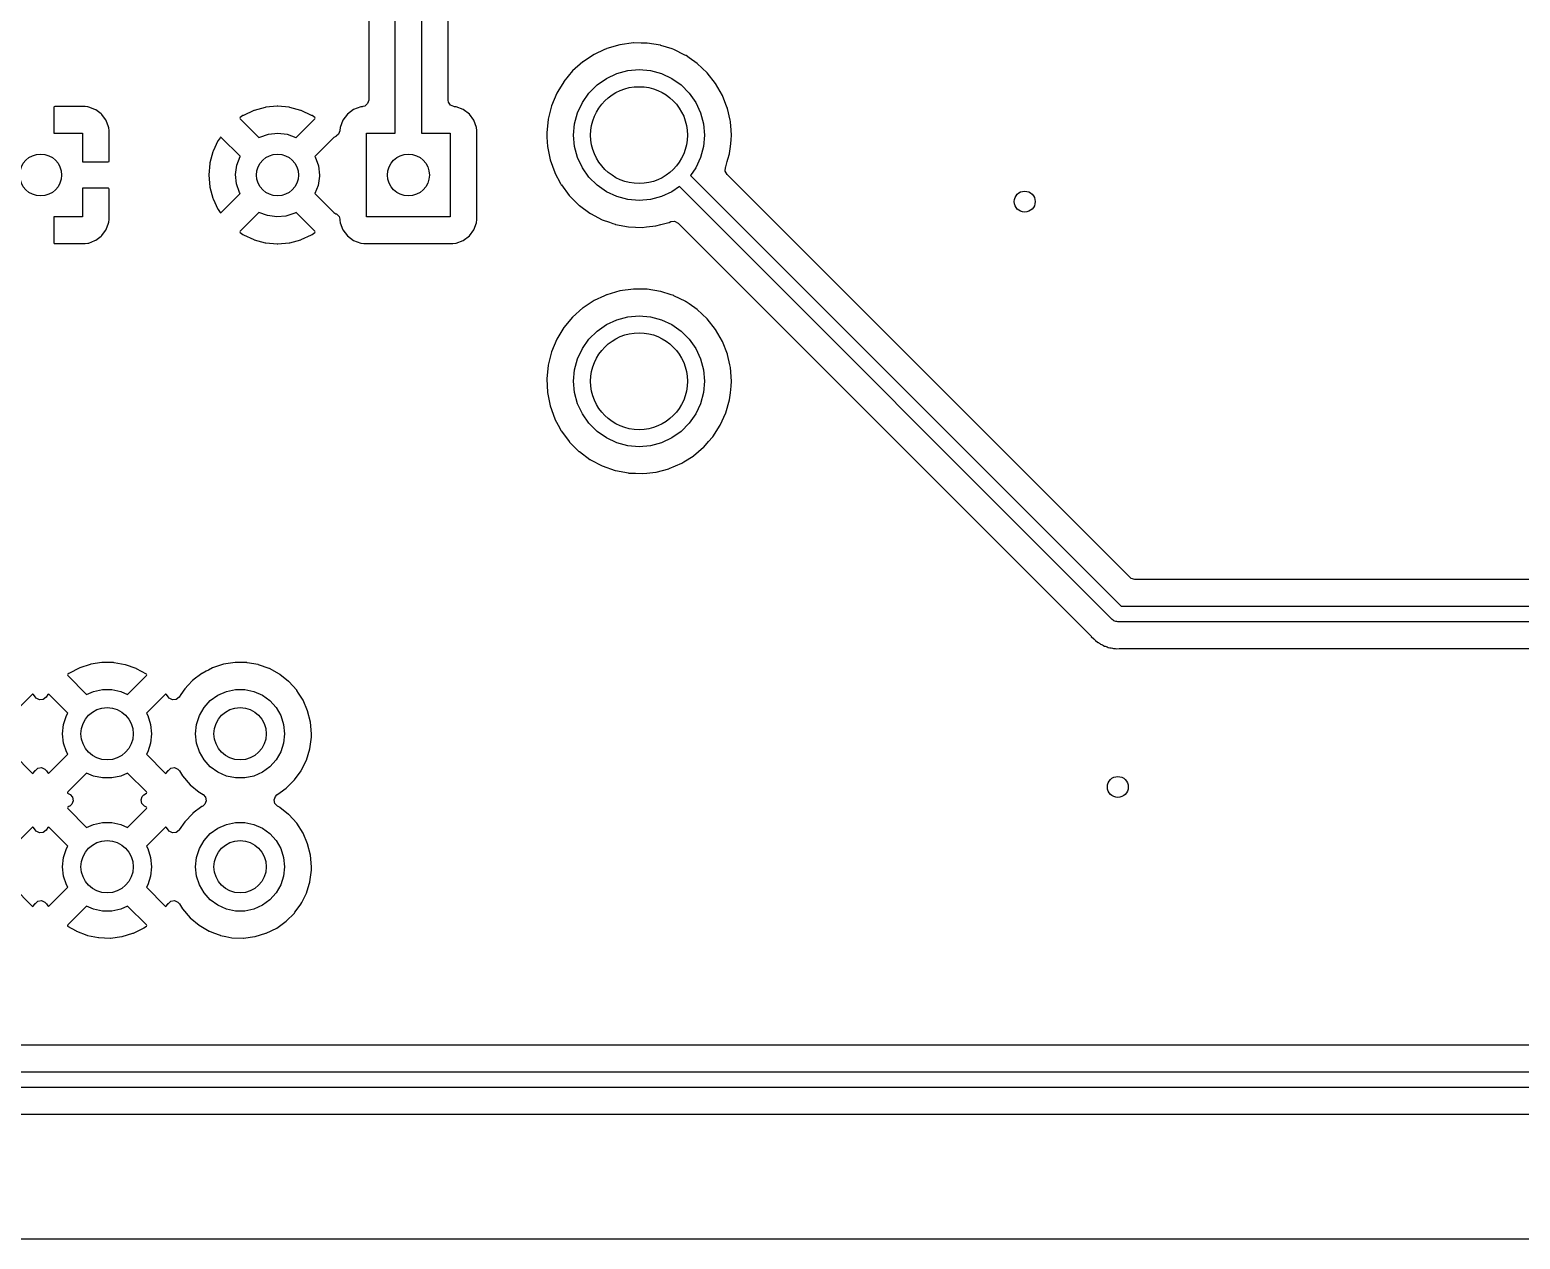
# Model space of a CAD drawing. Extents: x 51 to 243, y -135 to -54.
# Drawn here: x 197.91 to 226.38, y -135.38 to -112.29 of the extents above; entities that cross this region are included whole.
import ezdxf

# ---------------------------------------------------------------- set-up
doc = ezdxf.new("R2010")
doc.units = 0
doc.layers.add('BLACK', color=7, linetype='CONTINUOUS')

msp = doc.modelspace()

# ---------------------------------------------------------------- linework, layer by layer
at = {"layer": 'BLACK', "linetype": 'CONTINUOUS'}
for p, q in [((204.894, -114.262), (204.894, -111.776)), ((205.394, -111.672), (205.394, -114.262)), ((205.903, -113.631), (205.903, -111.739)), ((204.386, -112.039), (204.386, -113.631)), ((208.892, -112.667), (208.695, -112.758)), ((208.928, -112.65), (208.892, -112.667)), ((208.932, -112.648), (208.928, -112.65)), ((208.928, -112.65), (208.928, -112.65)), ((209.183, -112.575), (208.932, -112.648)), ((209.442, -112.54), (209.183, -112.575)), ((209.447, -112.54), (209.442, -112.54)), ((209.59, -112.542), (209.447, -112.54)), ((209.447, -112.54), (209.447, -112.54)), ((209.704, -112.543), (209.59, -112.542)), ((209.962, -112.585), (209.704, -112.543)), ((209.966, -112.587), (209.962, -112.585)), ((210.18, -112.655), (209.966, -112.587)), ((210.211, -112.665), (210.18, -112.655)), ((210.215, -112.667), (210.211, -112.665)), ((210.426, -112.771), (210.215, -112.667)), ((210.215, -112.667), (210.215, -112.667)), ((208.476, -112.901), (208.281, -113.075)), ((208.48, -112.898), (208.476, -112.901)), ((208.66, -112.781), (208.48, -112.898)), ((208.48, -112.898), (208.48, -112.898)), ((208.695, -112.758), (208.66, -112.781)), ((210.445, -112.781), (210.426, -112.771)), ((210.449, -112.783), (210.445, -112.781)), ((210.507, -112.824), (210.449, -112.783)), ((210.449, -112.783), (210.449, -112.783)), ((210.66, -112.93), (210.507, -112.824)), ((210.85, -113.109), (210.66, -112.93)), ((208.112, -113.28), (207.997, -113.469)), ((208.114, -113.276), (208.112, -113.28)), ((208.281, -113.075), (208.114, -113.276)), ((208.747, -113.342), (208.925, -113.217)), ((208.925, -113.217), (209.122, -113.125)), ((209.122, -113.125), (209.333, -113.069)), ((209.333, -113.069), (209.55, -113.05)), ((209.55, -113.05), (209.767, -113.069)), ((209.767, -113.069), (209.978, -113.125)), ((209.978, -113.125), (210.175, -113.217)), ((210.175, -113.217), (210.353, -113.342)), ((211.012, -113.314), (210.85, -113.109)), ((207.979, -113.499), (207.878, -113.74)), ((207.997, -113.469), (207.979, -113.499)), ((208.467, -113.675), (208.592, -113.497)), ((208.592, -113.497), (208.747, -113.342)), ((210.353, -113.342), (210.508, -113.497)), ((210.508, -113.497), (210.633, -113.675)), ((211.142, -113.541), (211.012, -113.314)), ((211.143, -113.545), (211.142, -113.541)), ((211.228, -113.764), (211.143, -113.545)), ((211.143, -113.545), (211.143, -113.545)), ((198.376, -113.76), (198.374, -113.768)), ((198.374, -113.768), (198.374, -114.262)), ((198.377, -113.758), (198.376, -113.76)), ((198.392, -113.754), (198.377, -113.758)), ((198.965, -113.754), (198.392, -113.754)), ((198.971, -113.754), (198.965, -113.754)), ((199.022, -113.76), (198.971, -113.754)), ((199.038, -113.764), (199.022, -113.76)), ((199.158, -113.809), (199.038, -113.764)), ((199.174, -113.817), (199.158, -113.809)), ((199.276, -113.894), (199.174, -113.817)), ((202.19, -113.831), (201.993, -113.923)), ((202.201, -113.827), (202.19, -113.831)), ((202.411, -113.77), (202.201, -113.827)), ((202.422, -113.768), (202.411, -113.77)), ((202.639, -113.749), (202.422, -113.768)), ((202.65, -113.749), (202.639, -113.749)), ((202.867, -113.768), (202.65, -113.749)), ((202.878, -113.77), (202.867, -113.768)), ((203.088, -113.827), (202.878, -113.77)), ((203.098, -113.831), (203.088, -113.827)), ((203.296, -113.923), (203.098, -113.831)), ((204.098, -113.811), (203.981, -113.899)), ((204.234, -113.76), (204.098, -113.811)), ((204.261, -113.757), (204.234, -113.76)), ((204.273, -113.756), (204.261, -113.757)), ((204.312, -113.745), (204.273, -113.756)), ((204.366, -113.699), (204.312, -113.745)), ((204.386, -113.631), (204.366, -113.699)), ((205.909, -113.67), (205.903, -113.631)), ((205.95, -113.729), (205.909, -113.67)), ((206.015, -113.756), (205.95, -113.729)), ((206.027, -113.757), (206.015, -113.756)), ((206.055, -113.76), (206.027, -113.757)), ((206.191, -113.811), (206.055, -113.76)), ((206.308, -113.899), (206.191, -113.811)), ((207.878, -113.74), (207.813, -113.994)), ((208.375, -113.872), (208.467, -113.675)), ((210.633, -113.675), (210.725, -113.872)), ((211.236, -113.784), (211.228, -113.764)), ((211.237, -113.789), (211.236, -113.784)), ((211.289, -114.015), (211.237, -113.789)), ((199.288, -113.906), (199.276, -113.894)), ((199.34, -113.975), (199.288, -113.906)), ((199.365, -114.008), (199.34, -113.975)), ((199.373, -114.024), (199.365, -114.008)), ((199.418, -114.144), (199.373, -114.024)), ((199.422, -114.16), (199.418, -114.144)), ((201.931, -113.965), (201.923, -113.975)), ((201.923, -113.975), (201.93, -113.988)), ((201.93, -113.988), (202.289, -114.347)), ((201.983, -113.928), (201.931, -113.965)), ((201.993, -113.923), (201.983, -113.928)), ((203.001, -114.347), (203.359, -113.988)), ((203.305, -113.928), (203.296, -113.923)), ((203.357, -113.964), (203.305, -113.928)), ((203.366, -113.976), (203.357, -113.964)), ((203.359, -113.988), (203.366, -113.976)), ((203.894, -114.015), (203.843, -114.152)), ((203.981, -113.899), (203.894, -114.015)), ((206.395, -114.015), (206.308, -113.899)), ((206.446, -114.152), (206.395, -114.015)), ((207.813, -113.994), (207.787, -114.254)), ((208.3, -114.3), (208.319, -114.083)), ((208.319, -114.083), (208.375, -113.872)), ((210.725, -113.872), (210.781, -114.083)), ((210.781, -114.083), (210.8, -114.3)), ((211.294, -114.039), (211.289, -114.015)), ((211.294, -114.044), (211.294, -114.039)), ((211.306, -114.204), (211.294, -114.044)), ((211.294, -114.044), (211.294, -114.044)), ((198.374, -114.262), (198.92, -114.262)), ((198.92, -114.262), (198.92, -114.808)), ((199.428, -114.211), (199.422, -114.16)), ((199.428, -114.217), (199.428, -114.211)), ((199.428, -114.794), (199.428, -114.217)), ((201.505, -114.41), (201.413, -114.608)), ((201.51, -114.401), (201.505, -114.41)), ((201.546, -114.35), (201.51, -114.401)), ((201.558, -114.34), (201.546, -114.35)), ((201.57, -114.347), (201.558, -114.34)), ((201.928, -114.705), (201.57, -114.347)), ((202.289, -114.347), (202.304, -114.338)), ((202.304, -114.338), (202.473, -114.281)), ((202.473, -114.281), (202.65, -114.262)), ((202.65, -114.262), (202.827, -114.283)), ((202.827, -114.283), (202.995, -114.343)), ((202.995, -114.343), (203.001, -114.347)), ((203.718, -114.348), (203.359, -114.706)), ((203.756, -114.328), (203.718, -114.348)), ((203.767, -114.322), (203.756, -114.327)), ((203.756, -114.327), (203.756, -114.328)), ((203.756, -114.328), (203.756, -114.328)), ((203.812, -114.284), (203.766, -114.32)), ((203.766, -114.32), (203.767, -114.322)), ((203.836, -114.217), (203.812, -114.284)), ((203.843, -114.152), (203.836, -114.214)), ((203.836, -114.214), (203.836, -114.217)), ((204.344, -115.862), (204.344, -114.262)), ((204.344, -114.262), (204.894, -114.262)), ((205.394, -114.262), (205.944, -114.262)), ((205.944, -114.262), (205.944, -115.862)), ((206.453, -114.214), (206.446, -114.152)), ((206.453, -115.91), (206.453, -114.214)), ((207.787, -114.254), (207.787, -114.259)), ((207.787, -114.259), (207.787, -114.259)), ((207.787, -114.259), (207.791, -114.34)), ((207.791, -114.34), (207.8, -114.515)), ((208.319, -114.517), (208.3, -114.3)), ((210.8, -114.3), (210.781, -114.517)), ((211.295, -114.519), (211.311, -114.395)), ((211.313, -114.3), (211.306, -114.204)), ((211.311, -114.388), (211.313, -114.303)), ((211.311, -114.392), (211.311, -114.388)), ((211.311, -114.395), (211.311, -114.392)), ((211.311, -114.395), (211.311, -114.395)), ((211.313, -114.303), (211.313, -114.3)), ((201.409, -114.618), (201.353, -114.829)), ((201.413, -114.608), (201.409, -114.618)), ((201.867, -114.874), (201.928, -114.706)), ((201.928, -114.706), (201.928, -114.705)), ((203.359, -114.706), (203.366, -114.716)), ((203.366, -114.716), (203.424, -114.885)), ((207.8, -114.515), (207.851, -114.771)), ((208.375, -114.728), (208.319, -114.517)), ((210.781, -114.517), (210.725, -114.728)), ((211.248, -114.759), (211.277, -114.656)), ((211.277, -114.656), (211.278, -114.652)), ((211.277, -114.656), (211.277, -114.656)), ((211.278, -114.652), (211.295, -114.519)), ((198.92, -114.808), (199.41, -114.808)), ((199.41, -114.808), (199.425, -114.804)), ((199.425, -114.804), (199.426, -114.802)), ((199.426, -114.802), (199.428, -114.794)), ((201.351, -114.839), (201.332, -115.057)), ((201.353, -114.829), (201.351, -114.839)), ((201.844, -115.051), (201.867, -114.874)), ((203.424, -114.885), (203.444, -115.062)), ((207.851, -114.771), (207.939, -115.017)), ((208.467, -114.925), (208.375, -114.728)), ((208.592, -115.103), (208.467, -114.925)), ((210.633, -114.925), (210.531, -115.069)), ((210.725, -114.728), (210.633, -114.925)), ((211.196, -114.987), (211.202, -114.916)), ((211.23, -115.049), (211.196, -114.987)), ((211.202, -114.916), (211.205, -114.908)), ((211.205, -114.907), (211.207, -114.903)), ((211.205, -114.908), (211.205, -114.907)), ((211.205, -114.907), (211.205, -114.907)), ((211.207, -114.903), (211.235, -114.805)), ((211.235, -114.805), (211.248, -114.759)), ((201.332, -115.057), (201.332, -115.067)), ((201.332, -115.067), (201.351, -115.285)), ((201.351, -115.285), (201.353, -115.295)), ((201.862, -115.228), (201.844, -115.051)), ((201.918, -115.398), (201.862, -115.228)), ((203.419, -115.261), (203.36, -115.418)), ((203.444, -115.084), (203.419, -115.261)), ((203.444, -115.062), (203.444, -115.084)), ((207.939, -115.017), (207.941, -115.021)), ((207.941, -115.021), (208.051, -115.225)), ((208.051, -115.225), (208.063, -115.247)), ((208.063, -115.247), (208.066, -115.251)), ((208.066, -115.251), (208.066, -115.251)), ((208.066, -115.251), (208.216, -115.453)), ((208.747, -115.258), (208.592, -115.103)), ((208.925, -115.383), (208.747, -115.258)), ((210.319, -115.281), (210.175, -115.383)), ((218.588, -123.55), (210.319, -115.281)), ((210.531, -115.069), (218.756, -123.294)), ((218.93, -122.749), (211.23, -115.049)), ((199.414, -115.316), (198.92, -115.316)), ((198.92, -115.316), (198.92, -115.862)), ((199.422, -115.318), (199.414, -115.316)), ((199.424, -115.319), (199.422, -115.318)), ((199.428, -115.334), (199.424, -115.319)), ((199.428, -115.907), (199.428, -115.334)), ((201.353, -115.295), (201.409, -115.506)), ((201.409, -115.506), (201.413, -115.516)), ((201.413, -115.516), (201.505, -115.714)), ((201.571, -115.776), (201.93, -115.417)), ((201.93, -115.417), (201.918, -115.398)), ((203.36, -115.418), (203.719, -115.777)), ((208.216, -115.453), (208.216, -115.453)), ((208.216, -115.453), (208.219, -115.457)), ((208.219, -115.457), (208.222, -115.46)), ((208.222, -115.46), (208.222, -115.46)), ((208.222, -115.46), (208.396, -115.632)), ((209.122, -115.475), (208.925, -115.383)), ((209.333, -115.531), (209.122, -115.475)), ((209.55, -115.55), (209.333, -115.531)), ((209.767, -115.531), (209.55, -115.55)), ((209.978, -115.475), (209.767, -115.531)), ((210.175, -115.383), (209.978, -115.475)), ((201.505, -115.714), (201.51, -115.723)), ((201.51, -115.723), (201.547, -115.775)), ((201.547, -115.775), (201.557, -115.783)), ((201.557, -115.783), (201.571, -115.776)), ((202.288, -115.778), (201.929, -116.136)), ((202.451, -115.838), (202.288, -115.778)), ((202.628, -115.862), (202.451, -115.838)), ((202.805, -115.846), (202.628, -115.862)), ((202.975, -115.791), (202.805, -115.846)), ((202.999, -115.776), (202.975, -115.791)), ((203.359, -116.136), (202.999, -115.776)), ((203.719, -115.777), (203.76, -115.8)), ((203.76, -115.8), (203.77, -115.802)), ((203.77, -115.802), (203.821, -115.852)), ((203.821, -115.852), (203.836, -115.906)), ((208.396, -115.632), (208.405, -115.641)), ((208.405, -115.641), (208.409, -115.644)), ((208.409, -115.644), (208.409, -115.644)), ((208.409, -115.644), (208.612, -115.793)), ((208.612, -115.793), (208.616, -115.795)), ((208.616, -115.795), (208.62, -115.798)), ((208.62, -115.798), (208.62, -115.798)), ((208.62, -115.798), (208.843, -115.915)), ((198.92, -115.862), (198.374, -115.862)), ((198.374, -115.862), (198.374, -116.352)), ((199.34, -116.148), (199.365, -116.116)), ((199.365, -116.116), (199.373, -116.1)), ((199.373, -116.1), (199.418, -115.98)), ((199.418, -115.98), (199.422, -115.964)), ((199.422, -115.964), (199.428, -115.913)), ((199.428, -115.913), (199.428, -115.907)), ((201.929, -116.136), (201.923, -116.148)), ((203.366, -116.149), (203.359, -116.136)), ((203.836, -115.906), (203.836, -115.907)), ((203.836, -115.907), (203.836, -115.91)), ((203.836, -115.91), (203.836, -115.914)), ((203.836, -115.914), (203.836, -115.914)), ((203.836, -115.914), (203.837, -115.925)), ((203.837, -115.925), (203.843, -115.972)), ((203.843, -115.972), (203.894, -116.109)), ((203.894, -116.109), (203.981, -116.225)), ((205.944, -115.862), (204.344, -115.862)), ((206.308, -116.225), (206.395, -116.109)), ((206.395, -116.109), (206.446, -115.972)), ((206.446, -115.972), (206.453, -115.91)), ((208.843, -115.915), (208.843, -115.915)), ((208.843, -115.915), (208.847, -115.917)), ((208.847, -115.917), (208.982, -115.964)), ((208.982, -115.964), (209.051, -115.988)), ((209.051, -115.988), (209.094, -116.003)), ((209.094, -116.003), (209.098, -116.004)), ((209.098, -116.004), (209.346, -116.051)), ((209.346, -116.051), (209.346, -116.051)), ((209.346, -116.051), (209.35, -116.052)), ((209.35, -116.052), (209.481, -116.057)), ((209.481, -116.057), (209.607, -116.062)), ((209.607, -116.062), (209.607, -116.062)), ((209.607, -116.062), (209.612, -116.062)), ((209.612, -116.062), (209.691, -116.054)), ((209.691, -116.054), (209.867, -116.034)), ((209.867, -116.034), (209.867, -116.034)), ((209.867, -116.034), (209.871, -116.034)), ((209.871, -116.034), (209.965, -116.009)), ((209.965, -116.009), (210.12, -115.969)), ((210.12, -115.969), (210.124, -115.967)), ((210.124, -115.967), (210.159, -115.952)), ((210.159, -115.952), (210.229, -115.944)), ((210.229, -115.944), (210.298, -115.979)), ((210.298, -115.979), (218.17, -123.852)), ((198.374, -116.352), (198.378, -116.367)), ((198.378, -116.367), (198.38, -116.368)), ((198.38, -116.368), (198.388, -116.37)), ((198.388, -116.37), (198.965, -116.37)), ((198.965, -116.37), (198.971, -116.37)), ((198.971, -116.37), (199.022, -116.364)), ((199.022, -116.364), (199.038, -116.36)), ((199.038, -116.36), (199.158, -116.315)), ((199.158, -116.315), (199.174, -116.307)), ((199.174, -116.307), (199.276, -116.23)), ((199.276, -116.23), (199.288, -116.218)), ((199.288, -116.218), (199.34, -116.148)), ((201.923, -116.148), (201.932, -116.16)), ((201.932, -116.16), (201.983, -116.196)), ((201.983, -116.196), (201.993, -116.201)), ((201.993, -116.201), (202.19, -116.293)), ((202.19, -116.293), (202.201, -116.297)), ((202.201, -116.297), (202.411, -116.354)), ((202.411, -116.354), (202.422, -116.356)), ((202.422, -116.356), (202.639, -116.375)), ((202.639, -116.375), (202.65, -116.375)), ((202.65, -116.375), (202.867, -116.356)), ((202.867, -116.356), (202.878, -116.354)), ((202.878, -116.354), (203.088, -116.297)), ((203.088, -116.297), (203.098, -116.293)), ((203.098, -116.293), (203.296, -116.201)), ((203.296, -116.201), (203.305, -116.196)), ((203.305, -116.196), (203.357, -116.159)), ((203.357, -116.159), (203.366, -116.149)), ((203.981, -116.225), (204.098, -116.313)), ((204.098, -116.313), (204.234, -116.364)), ((204.234, -116.364), (204.296, -116.37)), ((204.296, -116.37), (205.993, -116.37)), ((205.993, -116.37), (206.055, -116.364)), ((206.055, -116.364), (206.191, -116.313)), ((206.191, -116.313), (206.308, -116.225)), ((209.183, -117.275), (208.932, -117.348)), ((209.442, -117.24), (209.183, -117.275)), ((209.447, -117.24), (209.442, -117.24)), ((209.59, -117.242), (209.447, -117.24)), ((209.447, -117.24), (209.447, -117.24)), ((209.704, -117.243), (209.59, -117.242)), ((209.962, -117.285), (209.704, -117.243)), ((208.656, -117.483), (208.48, -117.598)), ((208.695, -117.458), (208.656, -117.483)), ((208.892, -117.367), (208.695, -117.458)), ((208.928, -117.35), (208.892, -117.367)), ((208.932, -117.348), (208.928, -117.35)), ((208.928, -117.35), (208.928, -117.35)), ((209.966, -117.287), (209.962, -117.285)), ((210.164, -117.35), (209.966, -117.287)), ((210.211, -117.365), (210.164, -117.35)), ((210.215, -117.367), (210.211, -117.365)), ((210.441, -117.479), (210.215, -117.367)), ((210.215, -117.367), (210.215, -117.367)), ((210.445, -117.481), (210.441, -117.479)), ((210.449, -117.483), (210.445, -117.481)), ((210.507, -117.524), (210.449, -117.483)), ((210.449, -117.483), (210.449, -117.483)), ((210.66, -117.63), (210.507, -117.524)), ((208.281, -117.775), (208.114, -117.976)), ((208.476, -117.601), (208.281, -117.775)), ((208.48, -117.598), (208.476, -117.601)), ((208.48, -117.598), (208.48, -117.598)), ((208.925, -117.917), (209.122, -117.825)), ((209.122, -117.825), (209.333, -117.769)), ((209.333, -117.769), (209.55, -117.75)), ((209.55, -117.75), (209.767, -117.769)), ((209.767, -117.769), (209.978, -117.825)), ((209.978, -117.825), (210.175, -117.917)), ((210.85, -117.809), (210.66, -117.63)), ((211.012, -118.014), (210.85, -117.809)), ((208.114, -117.976), (207.979, -118.199)), ((208.592, -118.197), (208.747, -118.042)), ((208.747, -118.042), (208.925, -117.917)), ((210.175, -117.917), (210.353, -118.042)), ((210.353, -118.042), (210.508, -118.197)), ((211.142, -118.241), (211.012, -118.014)), ((207.979, -118.199), (207.878, -118.44)), ((208.375, -118.572), (208.467, -118.375)), ((208.467, -118.375), (208.592, -118.197)), ((210.508, -118.197), (210.633, -118.375)), ((210.633, -118.375), (210.725, -118.572)), ((211.236, -118.484), (211.142, -118.241)), ((207.813, -118.694), (207.787, -118.954)), ((207.878, -118.44), (207.813, -118.694)), ((208.319, -118.783), (208.375, -118.572)), ((210.725, -118.572), (210.781, -118.783)), ((211.237, -118.489), (211.236, -118.484)), ((211.283, -118.689), (211.237, -118.489)), ((211.294, -118.739), (211.283, -118.689)), ((207.787, -118.954), (207.8, -119.215)), ((208.3, -119), (208.319, -118.783)), ((210.781, -118.783), (210.8, -119)), ((211.313, -119), (211.294, -118.739)), ((207.8, -119.215), (207.851, -119.471)), ((208.319, -119.217), (208.3, -119)), ((208.375, -119.428), (208.319, -119.217)), ((210.781, -119.217), (210.725, -119.428)), ((210.8, -119), (210.781, -119.217)), ((211.278, -119.352), (211.295, -119.219)), ((211.295, -119.219), (211.311, -119.095)), ((211.311, -119.092), (211.313, -119)), ((211.311, -119.095), (211.311, -119.092)), ((211.311, -119.095), (211.311, -119.095)), ((207.851, -119.471), (207.939, -119.717)), ((208.467, -119.625), (208.375, -119.428)), ((210.725, -119.428), (210.633, -119.625)), ((211.207, -119.603), (211.278, -119.352)), ((207.939, -119.717), (207.941, -119.721)), ((207.941, -119.721), (208.006, -119.841)), ((208.006, -119.841), (208.063, -119.947)), ((208.592, -119.803), (208.467, -119.625)), ((208.747, -119.958), (208.592, -119.803)), ((210.508, -119.803), (210.353, -119.958)), ((210.633, -119.625), (210.508, -119.803)), ((210.958, -120.061), (211.1, -119.841)), ((211.1, -119.841), (211.207, -119.603)), ((208.063, -119.947), (208.066, -119.951)), ((208.066, -119.951), (208.066, -119.951)), ((208.066, -119.951), (208.216, -120.153)), ((208.925, -120.083), (208.747, -119.958)), ((209.122, -120.175), (208.925, -120.083)), ((210.175, -120.083), (209.978, -120.175)), ((210.353, -119.958), (210.175, -120.083)), ((210.878, -120.153), (210.955, -120.065)), ((210.955, -120.065), (210.958, -120.061)), ((210.955, -120.065), (210.955, -120.065)), ((208.216, -120.153), (208.216, -120.153)), ((208.216, -120.153), (208.219, -120.157)), ((208.219, -120.157), (208.222, -120.16)), ((208.222, -120.16), (208.222, -120.16)), ((208.222, -120.16), (208.401, -120.338)), ((208.401, -120.338), (208.405, -120.341)), ((208.405, -120.341), (208.409, -120.344)), ((208.409, -120.344), (208.409, -120.344)), ((208.409, -120.344), (208.612, -120.493)), ((209.333, -120.231), (209.122, -120.175)), ((209.55, -120.25), (209.333, -120.231)), ((209.767, -120.231), (209.55, -120.25)), ((209.978, -120.175), (209.767, -120.231)), ((210.59, -120.424), (210.782, -120.261)), ((210.782, -120.261), (210.786, -120.258)), ((210.782, -120.261), (210.782, -120.261)), ((210.786, -120.258), (210.878, -120.153)), ((208.612, -120.493), (208.616, -120.495)), ((208.616, -120.495), (208.62, -120.498)), ((208.62, -120.498), (208.62, -120.498)), ((208.62, -120.498), (208.843, -120.615)), ((208.843, -120.615), (208.843, -120.615)), ((208.843, -120.615), (208.847, -120.617)), ((208.847, -120.617), (209.094, -120.703)), ((209.876, -120.733), (210.12, -120.669)), ((210.12, -120.669), (210.124, -120.667)), ((210.12, -120.669), (210.12, -120.669)), ((210.124, -120.667), (210.364, -120.564)), ((210.364, -120.564), (210.403, -120.54)), ((210.403, -120.54), (210.583, -120.429)), ((210.583, -120.429), (210.587, -120.427)), ((210.583, -120.429), (210.583, -120.429)), ((210.587, -120.427), (210.59, -120.424)), ((210.59, -120.424), (210.59, -120.424)), ((209.094, -120.703), (209.098, -120.704)), ((209.098, -120.704), (209.346, -120.751)), ((209.346, -120.751), (209.346, -120.751)), ((209.346, -120.751), (209.35, -120.752)), ((209.35, -120.752), (209.481, -120.757)), ((209.481, -120.757), (209.607, -120.762)), ((209.607, -120.762), (209.607, -120.762)), ((209.607, -120.762), (209.612, -120.762)), ((209.612, -120.762), (209.699, -120.753)), ((209.699, -120.753), (209.867, -120.734)), ((209.867, -120.734), (209.867, -120.734)), ((209.867, -120.734), (209.871, -120.734)), ((209.871, -120.734), (209.876, -120.733)), ((218.951, -122.765), (218.93, -122.749)), ((219.019, -122.785), (218.951, -122.765)), ((230.916, -122.785), (219.019, -122.785)), ((218.756, -123.294), (235.874, -123.294)), ((218.605, -123.56), (218.588, -123.55)), ((218.619, -123.574), (218.605, -123.56)), ((218.638, -123.579), (218.619, -123.574)), ((218.655, -123.589), (218.638, -123.579)), ((218.675, -123.589), (218.655, -123.589)), ((218.694, -123.594), (218.675, -123.589)), ((235.936, -123.594), (218.694, -123.594)), ((218.17, -123.852), (218.178, -123.86)), ((218.178, -123.86), (218.183, -123.867)), ((218.183, -123.867), (218.188, -123.873)), ((218.188, -123.873), (218.188, -123.873)), ((218.188, -123.873), (218.234, -123.916)), ((218.234, -123.916), (218.237, -123.918)), ((218.237, -123.918), (218.258, -123.939)), ((218.258, -123.939), (218.261, -123.942)), ((218.261, -123.942), (218.27, -123.949)), ((218.27, -123.949), (218.304, -123.981)), ((218.304, -123.981), (218.311, -123.985)), ((218.311, -123.985), (218.311, -123.985)), ((218.311, -123.985), (218.323, -123.991)), ((218.323, -123.991), (218.339, -124.002)), ((218.339, -124.002), (218.349, -124.01)), ((218.349, -124.01), (218.356, -124.015)), ((218.356, -124.015), (218.363, -124.018)), ((218.363, -124.018), (218.363, -124.018)), ((218.363, -124.018), (218.399, -124.034)), ((218.399, -124.034), (218.409, -124.039)), ((218.409, -124.039), (218.439, -124.055)), ((218.439, -124.055), (218.45, -124.061)), ((218.45, -124.061), (218.47, -124.066)), ((218.47, -124.066), (218.489, -124.073)), ((218.489, -124.073), (218.509, -124.081)), ((218.509, -124.081), (218.544, -124.087)), ((218.544, -124.087), (218.554, -124.089)), ((218.554, -124.089), (218.566, -124.091)), ((218.566, -124.091), (218.591, -124.097)), ((218.591, -124.097), (218.611, -124.102)), ((218.611, -124.102), (218.632, -124.102)), ((218.632, -124.102), (218.652, -124.104)), ((218.652, -124.104), (218.673, -124.107)), ((218.673, -124.107), (218.719, -124.103)), ((218.719, -124.103), (218.731, -124.102)), ((218.731, -124.102), (235.854, -124.102)), ((199.29, -124.371), (199.079, -124.404)), ((199.3, -124.371), (199.29, -124.371)), ((199.513, -124.373), (199.3, -124.371)), ((199.523, -124.374), (199.513, -124.373)), ((199.733, -124.412), (199.523, -124.374)), ((201.835, -124.37), (201.614, -124.404)), ((201.84, -124.37), (201.835, -124.37)), ((201.984, -124.372), (201.84, -124.37)), ((201.84, -124.37), (201.84, -124.37)), ((202.058, -124.373), (201.984, -124.372)), ((202.063, -124.374), (202.058, -124.373)), ((202.273, -124.411), (202.063, -124.374)), ((202.063, -124.374), (202.063, -124.374)), ((198.64, -124.595), (198.631, -124.606)), ((198.631, -124.606), (198.638, -124.619)), ((198.638, -124.619), (198.998, -124.979)), ((198.66, -124.58), (198.64, -124.595)), ((198.668, -124.575), (198.66, -124.58)), ((198.857, -124.476), (198.668, -124.575)), ((198.867, -124.472), (198.857, -124.476)), ((199.069, -124.406), (198.867, -124.472)), ((199.079, -124.404), (199.069, -124.406)), ((199.743, -124.414), (199.733, -124.412)), ((199.944, -124.485), (199.743, -124.414)), ((199.782, -124.979), (200.143, -124.617)), ((199.953, -124.49), (199.944, -124.485)), ((200.14, -124.593), (199.953, -124.49)), ((200.144, -124.595), (200.14, -124.593)), ((200.143, -124.617), (200.15, -124.605)), ((200.15, -124.605), (200.144, -124.595)), ((201.199, -124.58), (201.029, -124.708)), ((201.204, -124.577), (201.199, -124.58)), ((201.199, -124.58), (201.199, -124.58)), ((201.282, -124.536), (201.204, -124.577)), ((201.323, -124.514), (201.282, -124.536)), ((201.402, -124.473), (201.323, -124.514)), ((201.614, -124.404), (201.402, -124.473)), ((202.278, -124.412), (202.273, -124.411)), ((202.273, -124.411), (202.273, -124.411)), ((202.283, -124.414), (202.278, -124.412)), ((202.484, -124.485), (202.283, -124.414)), ((202.283, -124.414), (202.283, -124.414)), ((202.489, -124.487), (202.484, -124.485)), ((202.484, -124.485), (202.484, -124.485)), ((202.684, -124.595), (202.489, -124.487)), ((202.688, -124.598), (202.684, -124.595)), ((202.856, -124.73), (202.688, -124.598)), ((202.688, -124.598), (202.688, -124.598)), ((198.998, -124.979), (199.127, -124.922)), ((199.127, -124.922), (199.301, -124.885)), ((199.301, -124.885), (199.479, -124.885)), ((199.479, -124.885), (199.653, -124.922)), ((199.653, -124.922), (199.782, -124.979)), ((200.871, -124.872), (200.798, -124.979)), ((200.939, -124.801), (200.871, -124.872)), ((201.021, -124.714), (200.939, -124.801)), ((201.025, -124.711), (201.021, -124.714)), ((201.029, -124.708), (201.025, -124.711)), ((201.505, -124.994), (201.667, -124.922)), ((201.667, -124.922), (201.841, -124.885)), ((201.841, -124.885), (202.019, -124.885)), ((202.019, -124.885), (202.193, -124.922)), ((202.193, -124.922), (202.355, -124.994)), ((202.86, -124.733), (202.856, -124.73)), ((202.856, -124.73), (202.856, -124.73)), ((203.01, -124.898), (202.86, -124.733)), ((203.013, -124.903), (203.01, -124.898)), ((203.046, -124.954), (203.013, -124.903)), ((203.013, -124.903), (203.013, -124.903)), ((203.131, -125.086), (203.046, -124.954)), ((197.963, -124.976), (197.6, -125.339)), ((197.972, -124.972), (197.963, -124.976)), ((197.983, -124.981), (197.972, -124.972)), ((198.013, -125.028), (197.983, -124.981)), ((198.034, -125.052), (198.013, -125.028)), ((198.098, -125.084), (198.034, -125.052)), ((198.168, -125.076), (198.098, -125.084)), ((198.223, -125.031), (198.168, -125.076)), ((198.256, -124.982), (198.223, -125.031)), ((198.268, -124.973), (198.256, -124.982)), ((198.28, -124.979), (198.268, -124.973)), ((198.64, -125.339), (198.28, -124.979)), ((200.503, -124.976), (200.14, -125.339)), ((200.512, -124.972), (200.503, -124.976)), ((200.523, -124.981), (200.512, -124.972)), ((200.553, -125.028), (200.523, -124.981)), ((200.574, -125.052), (200.553, -125.028)), ((200.637, -125.083), (200.574, -125.052)), ((200.708, -125.075), (200.637, -125.083)), ((200.763, -125.03), (200.708, -125.075)), ((200.798, -124.979), (200.763, -125.03)), ((201.153, -125.384), (201.242, -125.23)), ((201.242, -125.23), (201.361, -125.098)), ((201.361, -125.098), (201.505, -124.994)), ((202.355, -124.994), (202.499, -125.098)), ((202.499, -125.098), (202.618, -125.23)), ((202.618, -125.23), (202.707, -125.384)), ((203.22, -125.291), (203.131, -125.086)), ((198.559, -125.553), (198.613, -125.384)), ((198.613, -125.384), (198.64, -125.339)), ((200.14, -125.339), (200.167, -125.384)), ((200.167, -125.384), (200.221, -125.553)), ((201.099, -125.553), (201.153, -125.384)), ((202.707, -125.384), (202.761, -125.553)), ((203.275, -125.507), (203.22, -125.291)), ((203.293, -125.73), (203.275, -125.507)), ((198.54, -125.73), (198.559, -125.553)), ((198.559, -125.907), (198.54, -125.73)), ((200.221, -125.553), (200.24, -125.73)), ((200.24, -125.73), (200.221, -125.907)), ((201.08, -125.73), (201.099, -125.553)), ((201.099, -125.907), (201.08, -125.73)), ((202.761, -125.553), (202.78, -125.73)), ((202.78, -125.73), (202.761, -125.907)), ((203.262, -126.018), (203.292, -125.797)), ((203.292, -125.797), (203.293, -125.73)), ((198.613, -126.076), (198.559, -125.907)), ((198.64, -126.121), (198.613, -126.076)), ((200.167, -126.076), (200.14, -126.121)), ((200.221, -125.907), (200.167, -126.076)), ((201.153, -126.076), (201.099, -125.907)), ((201.242, -126.23), (201.153, -126.076)), ((202.707, -126.076), (202.618, -126.23)), ((202.761, -125.907), (202.707, -126.076)), ((203.197, -126.232), (203.262, -126.018)), ((197.6, -126.121), (197.96, -126.481)), ((198.019, -126.433), (198.067, -126.389)), ((198.067, -126.389), (198.137, -126.377)), ((198.137, -126.377), (198.202, -126.404)), ((198.276, -126.485), (198.64, -126.121)), ((200.14, -126.121), (200.5, -126.481)), ((200.559, -126.433), (200.606, -126.389)), ((200.606, -126.389), (200.676, -126.377)), ((200.676, -126.377), (200.742, -126.405)), ((201.361, -126.362), (201.242, -126.23)), ((201.505, -126.466), (201.361, -126.362)), ((202.499, -126.362), (202.355, -126.466)), ((202.618, -126.23), (202.499, -126.362)), ((203.105, -126.418), (203.195, -126.236)), ((203.195, -126.236), (203.197, -126.232)), ((203.195, -126.236), (203.195, -126.236)), ((197.96, -126.481), (197.972, -126.488)), ((197.972, -126.488), (197.984, -126.479)), ((197.984, -126.479), (198.018, -126.432)), ((198.018, -126.432), (198.019, -126.433)), ((198.202, -126.404), (198.23, -126.436)), ((198.23, -126.436), (198.256, -126.479)), ((198.256, -126.479), (198.267, -126.489)), ((198.267, -126.489), (198.276, -126.485)), ((198.998, -126.481), (198.637, -126.842)), ((199.127, -126.538), (198.998, -126.481)), ((199.301, -126.575), (199.127, -126.538)), ((199.479, -126.575), (199.301, -126.575)), ((199.653, -126.538), (199.479, -126.575)), ((199.782, -126.481), (199.653, -126.538)), ((200.141, -126.84), (199.782, -126.481)), ((200.5, -126.481), (200.512, -126.488)), ((200.512, -126.488), (200.524, -126.479)), ((200.524, -126.479), (200.558, -126.432)), ((200.558, -126.432), (200.559, -126.433)), ((200.742, -126.405), (200.77, -126.437)), ((200.77, -126.437), (200.827, -126.531)), ((200.827, -126.531), (200.827, -126.531)), ((200.827, -126.531), (200.83, -126.535)), ((200.83, -126.535), (200.976, -126.704)), ((201.667, -126.538), (201.505, -126.466)), ((201.841, -126.575), (201.667, -126.538)), ((202.019, -126.575), (201.841, -126.575)), ((202.193, -126.538), (202.019, -126.575)), ((202.355, -126.466), (202.193, -126.538)), ((202.829, -126.752), (202.911, -126.67)), ((202.911, -126.67), (202.968, -126.613)), ((202.968, -126.613), (203.055, -126.492)), ((203.055, -126.492), (203.061, -126.484)), ((203.061, -126.484), (203.095, -126.436)), ((203.095, -126.436), (203.098, -126.432)), ((203.098, -126.432), (203.105, -126.418)), ((198.637, -126.842), (198.63, -126.855)), ((198.63, -126.855), (198.635, -126.862)), ((198.635, -126.862), (198.682, -126.89)), ((198.682, -126.89), (198.731, -126.941)), ((198.731, -126.941), (198.744, -127.011)), ((200.037, -126.992), (200.062, -126.926)), ((200.062, -126.926), (200.09, -126.899)), ((200.09, -126.899), (200.139, -126.864)), ((200.139, -126.864), (200.148, -126.853)), ((200.148, -126.853), (200.141, -126.84)), ((200.976, -126.704), (201.148, -126.847)), ((201.148, -126.847), (201.159, -126.853)), ((201.159, -126.853), (201.221, -126.889)), ((201.221, -126.889), (201.27, -126.941)), ((201.27, -126.941), (201.283, -127.011)), ((202.578, -126.992), (202.603, -126.926)), ((202.603, -126.926), (202.631, -126.899)), ((202.631, -126.899), (202.695, -126.853)), ((202.695, -126.853), (202.81, -126.771)), ((202.81, -126.771), (202.829, -126.752)), ((198.64, -127.135), (198.631, -127.146)), ((198.631, -127.146), (198.638, -127.159)), ((198.638, -127.159), (198.998, -127.519)), ((198.66, -127.12), (198.64, -127.135)), ((198.668, -127.115), (198.66, -127.12)), ((198.677, -127.11), (198.668, -127.115)), ((198.718, -127.077), (198.677, -127.11)), ((198.744, -127.011), (198.718, -127.077)), ((199.782, -127.519), (200.143, -127.157)), ((200.052, -127.061), (200.037, -126.992)), ((200.102, -127.112), (200.052, -127.061)), ((200.14, -127.133), (200.102, -127.112)), ((200.144, -127.135), (200.14, -127.133)), ((200.143, -127.157), (200.15, -127.145)), ((200.15, -127.145), (200.144, -127.135)), ((201.199, -127.12), (201.029, -127.248)), ((201.204, -127.117), (201.199, -127.12)), ((201.199, -127.12), (201.199, -127.12)), ((201.216, -127.11), (201.204, -127.117)), ((201.257, -127.077), (201.216, -127.11)), ((201.283, -127.011), (201.257, -127.077)), ((202.593, -127.061), (202.578, -126.992)), ((202.643, -127.112), (202.593, -127.061)), ((202.684, -127.135), (202.643, -127.112)), ((202.688, -127.138), (202.684, -127.135)), ((202.856, -127.27), (202.688, -127.138)), ((202.688, -127.138), (202.688, -127.138)), ((197.963, -127.516), (197.6, -127.879)), ((197.972, -127.512), (197.963, -127.516)), ((197.983, -127.521), (197.972, -127.512)), ((198.013, -127.568), (197.983, -127.521)), ((198.256, -127.522), (198.223, -127.571)), ((198.268, -127.513), (198.256, -127.522)), ((198.28, -127.519), (198.268, -127.513)), ((198.64, -127.879), (198.28, -127.519)), ((198.998, -127.519), (199.127, -127.462)), ((199.127, -127.462), (199.301, -127.425)), ((199.301, -127.425), (199.479, -127.425)), ((199.479, -127.425), (199.653, -127.462)), ((199.653, -127.462), (199.782, -127.519)), ((200.503, -127.516), (200.14, -127.879)), ((200.512, -127.512), (200.503, -127.516)), ((200.523, -127.521), (200.512, -127.512)), ((200.553, -127.568), (200.523, -127.521)), ((200.871, -127.412), (200.768, -127.563)), ((201.025, -127.251), (200.871, -127.412)), ((201.029, -127.248), (201.025, -127.251)), ((201.505, -127.534), (201.667, -127.462)), ((201.667, -127.462), (201.841, -127.425)), ((201.841, -127.425), (202.019, -127.425)), ((202.019, -127.425), (202.193, -127.462)), ((202.193, -127.462), (202.355, -127.534)), ((202.86, -127.273), (202.856, -127.27)), ((202.856, -127.27), (202.856, -127.27)), ((203.01, -127.438), (202.86, -127.273)), ((203.131, -127.626), (203.01, -127.438)), ((198.034, -127.592), (198.013, -127.568)), ((198.098, -127.624), (198.034, -127.592)), ((198.168, -127.616), (198.098, -127.624)), ((198.223, -127.571), (198.168, -127.616)), ((200.574, -127.592), (200.553, -127.568)), ((200.637, -127.623), (200.574, -127.592)), ((200.708, -127.615), (200.637, -127.623)), ((200.763, -127.57), (200.708, -127.615)), ((200.768, -127.563), (200.763, -127.57)), ((201.153, -127.924), (201.242, -127.77)), ((201.242, -127.77), (201.361, -127.638)), ((201.361, -127.638), (201.505, -127.534)), ((202.355, -127.534), (202.499, -127.638)), ((202.499, -127.638), (202.618, -127.77)), ((202.618, -127.77), (202.707, -127.924)), ((203.22, -127.831), (203.131, -127.626)), ((198.54, -128.27), (198.559, -128.093)), ((198.559, -128.093), (198.613, -127.924)), ((198.613, -127.924), (198.64, -127.879)), ((200.14, -127.879), (200.167, -127.924)), ((200.167, -127.924), (200.221, -128.093)), ((200.221, -128.093), (200.24, -128.27)), ((201.08, -128.27), (201.099, -128.093)), ((201.099, -128.093), (201.153, -127.924)), ((202.707, -127.924), (202.761, -128.093)), ((202.761, -128.093), (202.78, -128.27)), ((203.275, -128.047), (203.22, -127.831)), ((203.293, -128.27), (203.275, -128.047)), ((198.559, -128.447), (198.54, -128.27)), ((200.24, -128.27), (200.221, -128.447)), ((201.099, -128.447), (201.08, -128.27)), ((202.78, -128.27), (202.761, -128.447)), ((203.262, -128.558), (203.292, -128.337)), ((203.292, -128.327), (203.293, -128.273)), ((203.292, -128.337), (203.292, -128.327)), ((203.293, -128.273), (203.293, -128.27)), ((203.293, -128.273), (203.293, -128.273)), ((197.6, -128.661), (197.96, -129.021)), ((198.276, -129.025), (198.64, -128.661)), ((198.613, -128.616), (198.559, -128.447)), ((198.64, -128.661), (198.613, -128.616)), ((200.167, -128.616), (200.14, -128.661)), ((200.14, -128.661), (200.5, -129.021)), ((200.221, -128.447), (200.167, -128.616)), ((201.153, -128.616), (201.099, -128.447)), ((201.242, -128.77), (201.153, -128.616)), ((202.707, -128.616), (202.618, -128.77)), ((202.761, -128.447), (202.707, -128.616)), ((203.197, -128.772), (203.249, -128.601)), ((203.249, -128.601), (203.261, -128.563)), ((203.261, -128.563), (203.262, -128.558)), ((203.261, -128.563), (203.261, -128.563)), ((198.019, -128.973), (198.067, -128.929)), ((198.067, -128.929), (198.137, -128.917)), ((198.137, -128.917), (198.202, -128.944)), ((198.202, -128.944), (198.23, -128.976)), ((200.559, -128.973), (200.606, -128.929)), ((200.606, -128.929), (200.676, -128.917)), ((200.676, -128.917), (200.742, -128.945)), ((200.742, -128.945), (200.77, -128.977)), ((201.361, -128.902), (201.242, -128.77)), ((201.505, -129.006), (201.361, -128.902)), ((202.499, -128.902), (202.355, -129.006)), ((202.618, -128.77), (202.499, -128.902)), ((203.098, -128.972), (203.109, -128.95)), ((203.109, -128.95), (203.195, -128.776)), ((203.195, -128.776), (203.197, -128.772)), ((203.195, -128.776), (203.195, -128.776)), ((197.96, -129.021), (197.972, -129.028)), ((197.972, -129.028), (197.984, -129.019)), ((197.984, -129.019), (198.018, -128.972)), ((198.018, -128.972), (198.019, -128.973)), ((198.23, -128.976), (198.256, -129.019)), ((198.256, -129.019), (198.267, -129.029)), ((198.267, -129.029), (198.276, -129.025)), ((198.998, -129.021), (198.637, -129.382)), ((199.127, -129.078), (198.998, -129.021)), ((199.301, -129.115), (199.127, -129.078)), ((199.479, -129.115), (199.301, -129.115)), ((199.653, -129.078), (199.479, -129.115)), ((199.782, -129.021), (199.653, -129.078)), ((200.141, -129.38), (199.782, -129.021)), ((200.5, -129.021), (200.512, -129.028)), ((200.512, -129.028), (200.524, -129.019)), ((200.524, -129.019), (200.558, -128.972)), ((200.558, -128.972), (200.559, -128.973)), ((200.77, -128.977), (200.827, -129.071)), ((200.827, -129.071), (200.827, -129.071)), ((200.827, -129.071), (200.83, -129.075)), ((200.83, -129.075), (200.976, -129.244)), ((201.667, -129.078), (201.505, -129.006)), ((201.841, -129.115), (201.667, -129.078)), ((202.019, -129.115), (201.841, -129.115)), ((202.193, -129.078), (202.019, -129.115)), ((202.355, -129.006), (202.193, -129.078)), ((202.81, -129.311), (202.968, -129.153)), ((202.968, -129.153), (202.978, -129.14)), ((202.978, -129.14), (203.095, -128.976)), ((203.095, -128.976), (203.098, -128.972)), ((198.637, -129.382), (198.63, -129.395)), ((198.63, -129.395), (198.635, -129.402)), ((198.635, -129.402), (198.797, -129.496)), ((198.797, -129.496), (198.806, -129.501)), ((198.806, -129.501), (199.005, -129.577)), ((199.892, -129.536), (200.083, -129.443)), ((200.083, -129.443), (200.092, -129.437)), ((200.092, -129.437), (200.139, -129.404)), ((200.139, -129.404), (200.148, -129.393)), ((200.148, -129.393), (200.141, -129.38)), ((200.976, -129.244), (201.148, -129.387)), ((201.148, -129.387), (201.341, -129.499)), ((201.341, -129.499), (201.346, -129.501)), ((201.346, -129.501), (201.346, -129.501)), ((201.346, -129.501), (201.419, -129.529)), ((202.427, -129.539), (202.628, -129.441)), ((202.628, -129.441), (202.81, -129.311)), ((199.005, -129.577), (199.015, -129.58)), ((199.015, -129.58), (199.224, -129.622)), ((199.224, -129.622), (199.234, -129.623)), ((199.234, -129.623), (199.447, -129.631)), ((199.447, -129.631), (199.457, -129.631)), ((199.457, -129.631), (199.668, -129.604)), ((199.668, -129.604), (199.678, -129.601)), ((199.678, -129.601), (199.882, -129.54)), ((199.882, -129.54), (199.892, -129.536)), ((201.419, -129.529), (201.55, -129.579)), ((201.55, -129.579), (201.555, -129.58)), ((201.555, -129.58), (201.555, -129.58)), ((201.555, -129.58), (201.656, -129.601)), ((201.656, -129.601), (201.769, -129.624)), ((201.769, -129.624), (201.774, -129.624)), ((201.774, -129.624), (201.774, -129.624)), ((201.774, -129.624), (201.987, -129.632)), ((201.987, -129.632), (201.987, -129.632)), ((201.987, -129.632), (201.992, -129.632)), ((201.992, -129.632), (201.997, -129.631)), ((201.997, -129.631), (202.208, -129.604)), ((201.997, -129.631), (201.997, -129.631)), ((202.208, -129.604), (202.213, -129.603)), ((202.208, -129.604), (202.208, -129.604)), ((202.213, -129.603), (202.218, -129.602)), ((202.218, -129.602), (202.422, -129.541)), ((202.422, -129.541), (202.427, -129.539)), ((202.422, -129.541), (202.422, -129.541)), ((238.715, -131.675), (150.078, -131.675)), ((149.815, -132.184), (239.028, -132.184)), ((239.028, -132.484), (149.753, -132.484)), ((149.79, -132.993), (238.715, -132.993)), ((243.206, -135.381), (51.4345, -135.381))]:
    msp.add_line(p, q, dxfattribs=at)
at = {"layer": 'BLACK'}
for centre, radius in [((209.55, -114.3), 0.925), ((198.12, -115.062), 0.4), ((202.644, -115.062), 0.4), ((205.144, -115.062), 0.4), ((216.916, -115.57), 0.2), ((209.55, -119), 0.925), ((199.39, -125.73), 0.5), ((201.93, -125.73), 0.5), ((218.694, -126.746), 0.2), ((199.39, -128.27), 0.5), ((201.93, -128.27), 0.5)]:
    msp.add_circle(centre, radius, dxfattribs=at)

doc.saveas('drawing.dxf')
